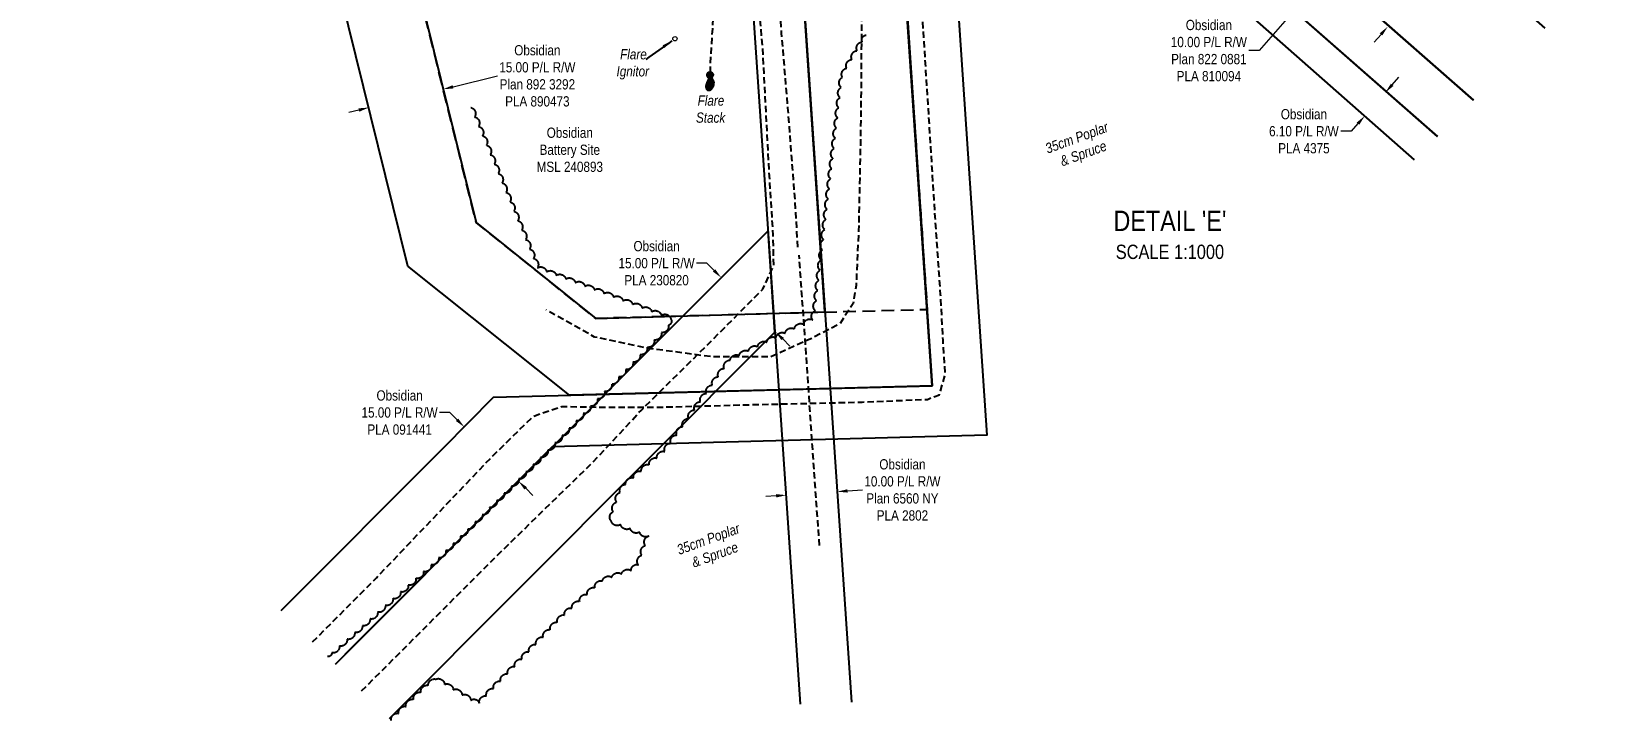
# Model space of a CAD drawing. Extents: x 622919 to 628952, y 5840458 to 5844880.
# Drawn here: x 623003 to 624547, y 5840983 to 5841657 of the extents above; entities that cross this region are included whole.
import ezdxf

# ---------------------------------------------------------------- set-up
doc = ezdxf.new("R2010")
doc.units = 0
doc.header["$LTSCALE"] = 5
doc.header["$PDSIZE"] = 0.5
for name, pattern in [('0', [1, 1, 0]), ('foc-ACCESSROAD', [3.75, 2.5, -1.25]), ('UG_PIPE', [1.875, 1.25, -0.625])]:
    doc.linetypes.add(name, pattern=pattern)
doc.layers.get('Defpoints').update_dxf_attribs({"color": 9})
for name, color, linetype, lineweight in [('AS-GENERAL', 48, 'Continuous', 18), ('C-AR-T', 13, 'Continuous', 9), ('C-RW-T', 13, 'Continuous', 9)]:
    doc.layers.add(name, color=color, linetype=linetype, lineweight=lineweight)
for name, color, linetype in [('AS-PIPE-UG', 44, 'UG_PIPE'), ('AS-SYMBOL', 7, 'Continuous'), ('C-RW', 13, 'Continuous'), ('C-WS', 13, 'foc-ACCESSROAD'), ('DETAIL-T', 7, 'Continuous'), ('L-BD', 7, 'Continuous'), ('T-BUSH', 110, '0'), ('T-BUSH-T', 110, 'Continuous')]:
    doc.layers.add(name, color=color, linetype=linetype)
doc.styles.add('80CG', font='ARIALN.TTF', dxfattribs={"height": 10})
doc.styles.add('80L', font='ARIALN.TTF', dxfattribs={"height": 10})
doc.dimstyles.new('Compass 5 000', dxfattribs={"dimscale": 5, "dimtxt": 9, "dimasz": 2, "dimexe": 0.2, "dimexo": 0.0625, "dimgap": 0.5, "dimtad": 0, "dimtih": 1, "dimtoh": 1, "dimzin": 0, "dimdsep": 46, "dimtxsty": '80CG', "dimcen": 0.1, "dimse1": 1, "dimse2": 1, "dimclrd": 256, "dimclrt": 256, "dimaunit": 1, "dimadec": 4, "dimazin": 0, "dimtfac": 0.06, "dimtofl": 0, "dimtmove": 0, "dimatfit": 1, "dimfxl": 0.2, "dimtolj": 1, "dimtzin": 0, "dimlwd": -1, "dimarcsym": 0})

# ---------------------------------------------------------------- blocks, each defined once
blk = doc.blocks.new('*D83')
at = {"layer": 'C-RW-T', "transparency": 16777216}
for p, q in [((624277.6, 5841722.4), (624284.2, 5841729.9)), ((624231.4, 5841669.9), (624203.8, 5841638.6)), ((624203.8, 5841638.6), (624193.8, 5841638.6))]:
    blk.add_line(p, q, dxfattribs=at)
for points in [[(624276.4, 5841723.5), (624278.9, 5841721.3), (624271, 5841714.9)], [(624230.1, 5841671), (624232.6, 5841668.8), (624238, 5841677.4)]]:
    blk.add_solid(points, dxfattribs=at)
at = {"layer": 'Defpoints', "color": 0, "transparency": 16777216}
for p in [(624276.6, 5841710), (624238, 5841677.4), (624243.5, 5841672.5)]:
    blk.add_point(p, dxfattribs=at)
at = {"layer": 'C-RW-T', "transparency": 16777216, "insert": (624154.7, 5841638.6), "char_height": 10, "attachment_point": 5, "style": '80CG'}
blk.add_mtext('\\A1;Obsidian\\P10.00 P/L R/W\\PPlan 822 0881\\PPLA 810094', dxfattribs=at)
blk = doc.blocks.new('*D86')
at = {"layer": 'C-RW-T', "transparency": 16777216}
for p, q in [((623731.1, 5841203.1), (623721.2, 5841202.4)), ((623801, 5841207.8), (623815.7, 5841208.8))]:
    blk.add_line(p, q, dxfattribs=at)
for points in [[(623731, 5841204.7), (623731.3, 5841201.4), (623741.1, 5841203.7)], [(623800.9, 5841209.5), (623801.2, 5841206.2), (623791.1, 5841207.1)]]:
    blk.add_solid(points, dxfattribs=at)
at = {"layer": 'Defpoints', "color": 0, "transparency": 16777216}
for p in [(623741.1, 5841203.7), (623748.9, 5841090.2), (623798.8, 5841093.6)]:
    blk.add_point(p, dxfattribs=at)
at = {"layer": 'C-RW-T', "transparency": 16777216, "insert": (623854.8, 5841208.8), "char_height": 10, "attachment_point": 5, "style": '80CG'}
blk.add_mtext('\\A1;Obsidian\\P10.00 P/L R/W\\PPlan 6560 NY\\PPLA 2802', dxfattribs=at)
blk = doc.blocks.new('*D87')
at = {"layer": 'C-RW-T', "transparency": 16777216}
for p, q in [((623411.8, 5841284.5), (623401.8, 5841284.5)), ((623418.9, 5841277.5), (623411.8, 5841284.5)), ((623486.1, 5841210.4), (623493.2, 5841203.3))]:
    blk.add_line(p, q, dxfattribs=at)
for points in [[(623420.1, 5841278.6), (623417.7, 5841276.3), (623426, 5841270.4)], [(623487.3, 5841211.5), (623484.9, 5841209.2), (623479, 5841217.4)]]:
    blk.add_solid(points, dxfattribs=at)
at = {"layer": 'Defpoints', "color": 0, "transparency": 16777216}
for p in [(623426, 5841270.4), (623331.3, 5841175.5), (623384.3, 5841122.6)]:
    blk.add_point(p, dxfattribs=at)
at = {"layer": 'C-RW-T', "transparency": 16777216, "insert": (623362.7, 5841284.5), "char_height": 10, "attachment_point": 5, "style": '80CG'}
blk.add_mtext('\\A1;Obsidian\\P15.00 P/L R/W\\PPLA 091441 ', dxfattribs=at)
blk = doc.blocks.new('*D88')
at = {"layer": 'C-RW-T', "transparency": 16777216}
for p, q in [((623415, 5841603.2), (623458.4, 5841613.9)), ((623322.8, 5841580.5), (623313.1, 5841578.1))]:
    blk.add_line(p, q, dxfattribs=at)
for points in [[(623414.6, 5841604.8), (623415.4, 5841601.6), (623405.3, 5841600.8)], [(623322.4, 5841582.1), (623323.2, 5841578.8), (623332.5, 5841582.9)]]:
    blk.add_solid(points, dxfattribs=at)
at = {"layer": 'Defpoints', "color": 0, "transparency": 16777216}
for p in [(623400.8, 5841619.1), (623328, 5841601.2), (623332.5, 5841582.9)]:
    blk.add_point(p, dxfattribs=at)
at = {"layer": 'C-RW-T', "transparency": 16777216, "insert": (623497.5, 5841613.9), "char_height": 10, "attachment_point": 5, "style": '80CG'}
blk.add_mtext('\\A1;Obsidian\\P15.00 P/L R/W\\PPlan 892 3292\\PPLA 890473', dxfattribs=at)
blk = doc.blocks.new('*D91')
at = {"layer": 'C-RW-T', "transparency": 16777216}
for p, q in [((624334, 5841605.1), (624340.6, 5841612.6)), ((624300.6, 5841567.2), (624294, 5841559.7)), ((624294, 5841559.7), (624284, 5841559.7))]:
    blk.add_line(p, q, dxfattribs=at)
for points in [[(624332.8, 5841606.2), (624335.3, 5841604), (624327.4, 5841597.6)], [(624299.4, 5841568.3), (624301.9, 5841566.1), (624307.3, 5841574.7)]]:
    blk.add_solid(points, dxfattribs=at)
at = {"layer": 'Defpoints', "color": 0, "transparency": 16777216}
for p in [(624306.9, 5841615.7), (624286.8, 5841592.8), (624307.3, 5841574.7)]:
    blk.add_point(p, dxfattribs=at)
at = {"layer": 'C-RW-T', "transparency": 16777216, "insert": (624247.7, 5841559.7), "char_height": 10, "attachment_point": 5, "style": '80CG'}
blk.add_mtext('\\A1;Obsidian\\P6.10 P/L R/W\\PPLA 4375', dxfattribs=at)
blk = doc.blocks.new('*D94')
at = {"layer": 'C-RW-T', "transparency": 16777216}
for p, q in [((624402.7, 5841745.2), (624460, 5841810.4)), ((624460, 5841810.4), (624470, 5841810.4)), ((624323.2, 5841654.5), (624316.6, 5841647))]:
    blk.add_line(p, q, dxfattribs=at)
for points in [[(624401.5, 5841746.3), (624404, 5841744.1), (624396.1, 5841737.7)], [(624321.9, 5841655.6), (624324.4, 5841653.4), (624329.7, 5841662)]]:
    blk.add_solid(points, dxfattribs=at)
at = {"layer": 'Defpoints', "color": 0, "transparency": 16777216}
for p in [(624396.1, 5841737.7), (624438.3, 5841700.7), (624371.9, 5841625)]:
    blk.add_point(p, dxfattribs=at)
at = {"layer": 'C-RW-T', "transparency": 16777216, "insert": (624509.5, 5841810.4), "char_height": 10, "attachment_point": 5, "style": '80CG'}
blk.add_mtext('\\A1;Obsidian\\P20.12 P/L R/W\\PPLA 2075', dxfattribs=at)
blk = doc.blocks.new('*D99')
at = {"layer": 'C-RW-T', "transparency": 16777216}
for p, q in [((623663.3, 5841430.6), (623653.3, 5841430.6)), ((623670.4, 5841423.6), (623663.3, 5841430.6)), ((623737.6, 5841356.5), (623744.7, 5841349.4))]:
    blk.add_line(p, q, dxfattribs=at)
for points in [[(623671.6, 5841424.7), (623669.2, 5841422.4), (623677.5, 5841416.5)], [(623738.8, 5841357.6), (623736.4, 5841355.3), (623730.5, 5841363.5)]]:
    blk.add_solid(points, dxfattribs=at)
at = {"layer": 'Defpoints', "color": 0, "transparency": 16777216}
for p in [(623730.5, 5841363.5), (623321.8, 5841060.3), (623374.9, 5841007.3)]:
    blk.add_point(p, dxfattribs=at)
at = {"layer": 'C-RW-T', "transparency": 16777216, "insert": (623614.2, 5841430.6), "char_height": 10, "attachment_point": 5, "style": '80CG'}
blk.add_mtext('\\A1;Obsidian\\P15.00 P/L R/W\\PPLA 230820', dxfattribs=at)
blk = doc.blocks.new('RISER')
h = blk.add_hatch(color=255)
h.dxf.hatch_style = 1
edge = h.paths.add_edge_path()
edge.add_arc((0, 0), 0.7, 0, 360)
blk.add_hatch(color=13).paths.add_polyline_path([(0.58, -0.15), (-0.58, -0.15, 0.774597)])
at = {"color": 13}
blk.add_line((-0.58, -0.15), (0.58, -0.15), dxfattribs=at)
blk.add_circle((0, 0), 0.6, dxfattribs=at)
blk = doc.blocks.new('FLARE')
h = blk.add_hatch(color=255)
h.dxf.hatch_style = 1
h.paths.add_polyline_path([(0.16, 2.41, 0.114147), (0.13, 2.43), (0.11, 2.44, 0.261551), (0.01, 2.42), (0, 2.41, 0.131268), (-0.03, 2.37), (-0.04, 2.35, 0.041497), (-0.05, 2.33), (-0.05, 2.29, 0.015174), (-0.05, 2.29), (-0.06, 2.24, 0.004376), (-0.06, 2.24), (-0.07, 2.18), (-0.08, 2.11), (-0.09, 2.05), (-0.1, 1.98), (-0.12, 1.91), (-0.14, 1.83), (-0.17, 1.76), (-0.19, 1.68), (-0.22, 1.61), (-0.26, 1.53), (-0.29, 1.46), (-0.32, 1.39), (-0.36, 1.32), (-0.39, 1.25, 0.000505), (-0.39, 1.25), (-0.43, 1.18, 0.002398), (-0.43, 1.18), (-0.46, 1.1, 0.004177), (-0.46, 1.1), (-0.5, 1.03, 0.005735), (-0.5, 1.03), (-0.53, 0.95, 0.006994), (-0.53, 0.95), (-0.56, 0.87, 0.00791), (-0.57, 0.87), (-0.6, 0.78, 0.008323), (-0.6, 0.78), (-0.63, 0.69, 0.008095), (-0.63, 0.68), (-0.66, 0.59, 0.008067), (-0.66, 0.59), (-0.68, 0.49, 0.008387), (-0.68, 0.49), (-0.7, 0.39, 0.009056), (-0.71, 0.38), (-0.72, 0.28, 0.010123), (-0.72, 0.28), (-0.74, 0.18, 0.011689), (-0.74, 0.18), (-0.75, 0.08, 0.013925), (-0.75, 0.08), (-0.75, -0.02, 0.016488), (-0.75, -0.02), (-0.75, -0.11, 0.017255), (-0.75, -0.12), (-0.74, -0.2, 0.01735), (-0.74, -0.2), (-0.73, -0.28, 0.017311), (-0.73, -0.29), (-0.71, -0.36, 0.01715), (-0.71, -0.36), (-0.69, -0.43, 0.016886), (-0.69, -0.44), (-0.66, -0.5, 0.016546), (-0.66, -0.5), (-0.63, -0.56, 0.016164), (-0.63, -0.56), (-0.6, -0.61, 0.016329), (-0.6, -0.62), (-0.57, -0.66, 0.018828), (-0.57, -0.67), (-0.54, -0.71, 0.022087), (-0.53, -0.71), (-0.5, -0.75, 0.025345), (-0.49, -0.76), (-0.46, -0.78, 0.028234), (-0.45, -0.79), (-0.42, -0.82, 0.030298), (-0.41, -0.82), (-0.37, -0.84, 0.031129), (-0.36, -0.85), (-0.32, -0.86, 0.030544), (-0.31, -0.87), (-0.27, -0.88, 0.028465), (-0.26, -0.88), (-0.22, -0.89, 0.025311), (-0.21, -0.89), (-0.16, -0.89, 0.02283), (-0.15, -0.89), (-0.11, -0.89, 0.021226), (-0.1, -0.89), (-0.05, -0.88, 0.020401), (-0.04, -0.88), (0, -0.87, 0.020299), (0.01, -0.87), (0.05, -0.85, 0.020911), (0.06, -0.85), (0.11, -0.83, 0.022277), (0.11, -0.83), (0.15, -0.81, 0.023712), (0.16, -0.8), (0.2, -0.78, 0.022408), (0.21, -0.78), (0.24, -0.75, 0.01993), (0.25, -0.74), (0.28, -0.72, 0.017146), (0.28, -0.71), (0.31, -0.68, 0.014211), (0.32, -0.68), (0.35, -0.64, 0.011221), (0.35, -0.64), (0.37, -0.61, 0.008212), (0.38, -0.61), (0.4, -0.57, 0.005172), (0.4, -0.57), (0.42, -0.54, 0.002523), (0.43, -0.54), (0.45, -0.5, 0.001671), (0.45, -0.5), (0.47, -0.47, 0.001229), (0.47, -0.47), (0.49, -0.44, 0.00075), (0.49, -0.44), (0.51, -0.41, 0.00026), (0.51, -0.41), (0.54, -0.37), (0.56, -0.34), (0.58, -0.3), (0.61, -0.27), (0.63, -0.23, 0.001311), (0.63, -0.23), (0.66, -0.19, 0.003726), (0.66, -0.19), (0.69, -0.15, 0.006065), (0.69, -0.14), (0.72, -0.1, 0.008452), (0.72, -0.1), (0.74, -0.05, 0.010991), (0.75, -0.05), (0.77, 0, 0.013767), (0.77, 0), (0.79, 0.05, 0.016839), (0.8, 0.05), (0.81, 0.1, 0.019104), (0.82, 0.11), (0.83, 0.15, 0.016987), (0.83, 0.16), (0.84, 0.21, 0.013636), (0.84, 0.21), (0.85, 0.26, 0.010244), (0.85, 0.27), (0.86, 0.31, 0.006846), (0.86, 0.32), (0.86, 0.37, 0.003419), (0.86, 0.37), (0.86, 0.41), (0.87, 0.46), (0.87, 0.5), (0.88, 0.54), (0.88, 0.59), (0.89, 0.63, 0.001278), (0.89, 0.63), (0.89, 0.67, 0.004735), (0.89, 0.67), (0.9, 0.71, 0.008354), (0.9, 0.72), (0.9, 0.76, 0.012059), (0.9, 0.76), (0.9, 0.8, 0.015712), (0.9, 0.81), (0.9, 0.85, 0.018457), (0.9, 0.85), (0.9, 0.89, 0.018102), (0.9, 0.9), (0.89, 0.94, 0.016533), (0.89, 0.95), (0.88, 0.99, 0.014576), (0.88, 0.99), (0.87, 1.03, 0.012435), (0.86, 1.04), (0.85, 1.08, 0.010283), (0.85, 1.09), (0.83, 1.13, 0.00824), (0.83, 1.13), (0.81, 1.18, 0.00638), (0.81, 1.18), (0.78, 1.23, 0.004735), (0.78, 1.23), (0.76, 1.29, 0.003388), (0.75, 1.29), (0.73, 1.34, 0.002345), (0.73, 1.34), (0.7, 1.4, 0.001492), (0.7, 1.4), (0.67, 1.46, 0.000746), (0.67, 1.46), (0.63, 1.51), (0.6, 1.57), (0.57, 1.62), (0.55, 1.68), (0.52, 1.73), (0.49, 1.78), (0.47, 1.83), (0.45, 1.87), (0.42, 1.92), (0.4, 1.97), (0.38, 2.02), (0.35, 2.08, 0.000332), (0.35, 2.08), (0.33, 2.13, 0.001849), (0.33, 2.13), (0.3, 2.19, 0.0038), (0.3, 2.19), (0.27, 2.24, 0.006473), (0.27, 2.24), (0.25, 2.29, 0.010865), (0.24, 2.3), (0.22, 2.34, 0.019524), (0.22, 2.34), (0.19, 2.38, 0.041077), (0.18, 2.39)])
at = {"color": 13, "flags": 128}
for points in [[(0.11, -0.72), (0.07, -0.74), (0.03, -0.76), (-0.02, -0.77), (-0.07, -0.78), (-0.11, -0.79), (-0.16, -0.79), (-0.2, -0.79), (-0.25, -0.78), (-0.29, -0.77), (-0.32, -0.76), (-0.36, -0.74), (-0.4, -0.71), (-0.43, -0.68), (-0.46, -0.65), (-0.49, -0.61), (-0.52, -0.56), (-0.54, -0.51), (-0.57, -0.46), (-0.59, -0.4), (-0.61, -0.33), (-0.63, -0.26), (-0.64, -0.19), (-0.65, -0.11), (-0.65, -0.02), (-0.65, 0.07), (-0.64, 0.17), (-0.63, 0.27), (-0.61, 0.36), (-0.58, 0.46), (-0.56, 0.56), (-0.53, 0.66), (-0.5, 0.75), (-0.47, 0.83), (-0.44, 0.91), (-0.41, 0.99), (-0.37, 1.06), (-0.34, 1.13), (-0.3, 1.2), (-0.27, 1.27), (-0.23, 1.34), (-0.2, 1.42), (-0.16, 1.49), (-0.13, 1.57), (-0.1, 1.65), (-0.07, 1.73), (-0.04, 1.8), (-0.02, 1.88), (0, 1.96), (0.01, 2.03), (0.02, 2.1), (0.03, 2.17), (0.04, 2.22), (0.05, 2.27), (0.05, 2.31), (0.06, 2.34), (0.08, 2.35), (0.09, 2.34), (0.11, 2.32), (0.13, 2.29), (0.16, 2.25), (0.18, 2.2), (0.21, 2.14), (0.24, 2.09), (0.26, 2.03), (0.29, 1.98), (0.31, 1.93), (0.33, 1.88), (0.36, 1.83), (0.38, 1.78), (0.41, 1.73), (0.43, 1.68), (0.46, 1.63), (0.49, 1.58), (0.52, 1.52), (0.55, 1.47), (0.58, 1.41), (0.61, 1.35), (0.64, 1.3), (0.67, 1.24), (0.69, 1.19), (0.72, 1.14), (0.74, 1.09), (0.75, 1.05), (0.77, 1), (0.78, 0.96), (0.79, 0.92), (0.8, 0.88), (0.8, 0.84), (0.8, 0.8), (0.8, 0.76), (0.8, 0.72), (0.79, 0.68), (0.79, 0.64), (0.78, 0.6), (0.78, 0.56), (0.77, 0.51), (0.77, 0.47), (0.76, 0.42), (0.76, 0.37), (0.76, 0.33), (0.75, 0.28), (0.74, 0.23), (0.73, 0.18), (0.72, 0.13), (0.7, 0.09), (0.68, 0.04), (0.66, 0), (0.63, -0.05), (0.61, -0.09), (0.58, -0.13), (0.55, -0.17), (0.53, -0.21), (0.5, -0.25), (0.48, -0.28), (0.45, -0.32), (0.43, -0.35), (0.41, -0.38), (0.39, -0.42), (0.37, -0.45), (0.34, -0.48), (0.32, -0.51), (0.3, -0.55), (0.27, -0.58), (0.24, -0.61), (0.21, -0.64), (0.18, -0.67), (0.15, -0.7)], [(0.02, -0.75), (-0.01, -0.76), (-0.03, -0.77), (-0.05, -0.78), (-0.08, -0.78), (-0.11, -0.79), (-0.13, -0.79), (-0.16, -0.79), (-0.18, -0.78), (-0.2, -0.78), (-0.23, -0.77), (-0.25, -0.76), (-0.26, -0.74), (-0.28, -0.73), (-0.3, -0.71), (-0.32, -0.69), (-0.33, -0.66), (-0.35, -0.63), (-0.36, -0.6), (-0.37, -0.57), (-0.39, -0.53), (-0.4, -0.49), (-0.4, -0.45), (-0.41, -0.41), (-0.41, -0.36), (-0.41, -0.31), (-0.4, -0.25), (-0.39, -0.2), (-0.38, -0.14), (-0.37, -0.09), (-0.36, -0.03), (-0.34, 0.02), (-0.32, 0.07), (-0.31, 0.12), (-0.29, 0.16), (-0.27, 0.21), (-0.25, 0.25), (-0.23, 0.29), (-0.21, 0.33), (-0.19, 0.37), (-0.17, 0.41), (-0.15, 0.45), (-0.14, 0.49), (-0.12, 0.53), (-0.1, 0.58), (-0.08, 0.62), (-0.07, 0.66), (-0.06, 0.71), (-0.05, 0.75), (-0.04, 0.79), (-0.03, 0.83), (-0.03, 0.87), (-0.02, 0.9), (-0.02, 0.93), (-0.01, 0.95), (-0.01, 0.96), (0, 0.97), (0.01, 0.96), (0.02, 0.95), (0.03, 0.94), (0.04, 0.91), (0.06, 0.88), (0.07, 0.86), (0.09, 0.82), (0.1, 0.79), (0.12, 0.76), (0.13, 0.74), (0.14, 0.71), (0.16, 0.68), (0.17, 0.65), (0.18, 0.63), (0.2, 0.6), (0.21, 0.57), (0.23, 0.54), (0.25, 0.51), (0.26, 0.47), (0.28, 0.44), (0.3, 0.41), (0.31, 0.38), (0.33, 0.35), (0.34, 0.32), (0.36, 0.29), (0.37, 0.27), (0.38, 0.24), (0.39, 0.22), (0.39, 0.19), (0.4, 0.17), (0.4, 0.15), (0.41, 0.13), (0.41, 0.1), (0.41, 0.08), (0.4, 0.06), (0.4, 0.04), (0.4, 0.01), (0.39, -0.01), (0.39, -0.03), (0.39, -0.06), (0.39, -0.08), (0.38, -0.11), (0.38, -0.14), (0.38, -0.16), (0.38, -0.19), (0.37, -0.22), (0.37, -0.24), (0.36, -0.27), (0.35, -0.3), (0.34, -0.32), (0.32, -0.35), (0.31, -0.37), (0.3, -0.4), (0.28, -0.42), (0.27, -0.44), (0.25, -0.46), (0.24, -0.48), (0.22, -0.5), (0.21, -0.52), (0.2, -0.54), (0.19, -0.56), (0.17, -0.58), (0.16, -0.6), (0.15, -0.61), (0.14, -0.63), (0.12, -0.65), (0.11, -0.67), (0.09, -0.69), (0.08, -0.7), (0.06, -0.72), (0.04, -0.74)]]:
    blk.add_lwpolyline(points, close=True, dxfattribs=at)

msp = doc.modelspace()

# ---------------------------------------------------------------- linework, layer by layer
at = {"layer": 'AS-GENERAL'}
msp.add_circle((623632.133, 5841650.239), 2.12, dxfattribs=at)
at = {"layer": 'AS-PIPE-UG', "flags": 128}
for points in [[(623774.313, 5841987.564), (623801.758, 5841984.344), (623811.073, 5841980.389), (623815.198, 5841975.044), (623818.768, 5841967.874), (623816.453, 5841949.794), (623815.218, 5841917.669), (623815.073, 5841886.914), (623814.738, 5841843.094), (623814.033, 5841760.284), (623814.468, 5841713.684), (623814.648, 5841658.069), (623814.443, 5841610.374), (623813.573, 5841541.644), (623811.898, 5841462.419), (623809.438, 5841408.719), (623806.523, 5841391.139), (623793.618, 5841371.429), (623766.503, 5841357.324), (623725.823, 5841339.019), (623669.323, 5841338.924), (623605.618, 5841347.344), (623553.513, 5841358.354), (623505.983, 5841384.879)], [(623277.613, 5841060.122), (623340.138, 5841122.954), (623451.733, 5841239.929), (623493.438, 5841280.869), (623521.348, 5841290.479), (623557.933, 5841289.769), (623613.173, 5841289.654), (623707.498, 5841292.249), (623815.258, 5841294.764), (623879.198, 5841297.429), (623890.988, 5841302.004), (623896.678, 5841321.954), (623894.528, 5841355.334), (623892.198, 5841399.994), (623886.883, 5841475.909), (623872.798, 5841698.739), (623869.448, 5841741.709), (623864.558, 5841791.804), (623861.873, 5841835.909), (623860.433, 5841872.379), (623860.493, 5841916.724), (623856.553, 5841933.464), (623839.568, 5841939.249), (623773.003, 5841952.134)], [(623726.283, 5841872.049), (623732.108, 5841863.094), (623733.053, 5841820.699), (623731.918, 5841765.134), (623732.598, 5841722.384), (623736.248, 5841655.549), (623742.403, 5841582.784), (623749.478, 5841491.334), (623752.353, 5841443.424)], [(623325.556, 5841012.26), (623330.343, 5841016.974), (623456.918, 5841143.379), (623552.248, 5841236.369), (623598.988, 5841286.619), (623665.958, 5841352.749), (623718.123, 5841405.179), (623728.858, 5841428.239), (623728.283, 5841458.404), (623723.823, 5841530.119), (623717.933, 5841643.244), (623711.938, 5841707.799), (623706.833, 5841762.539), (623706.988, 5841783.409), (623715.648, 5841790.079), (623715.613, 5841790.124)], [(623544.688, 5841736.864), (623565.553, 5841737.709), (623603.328, 5841738.474), (623643.003, 5841739.159), (623655.243, 5841741.184), (623666.228, 5841739.859), (623671.418, 5841738.549), (623672.793, 5841737.929), (623672.918, 5841734.909), (623672.258, 5841727.894), (623670.368, 5841687.329), (623668.763, 5841659.989), (623666.668, 5841625.624), (623666.513, 5841614.734)], [(623773.633, 5841154.404), (623766.688, 5841251.779), (623761.223, 5841332.829), (623753.663, 5841438.649)]]:
    msp.add_lwpolyline(points, dxfattribs=at)
at = {"layer": 'C-RW', "flags": 128}
for points in [[(623058.152, 5842651.975), (623416.753, 5842311.469), (623426.395, 5841918.02), (623382.378, 5841693.799), (623437.563, 5841470.299), (623554.743, 5841376.664), (623778.928, 5841382.996), (623753.778, 5841754.424), (623750.878, 5841991.09), (623850.996, 5841992.197), (623853.892, 5841758.265), (623883.994, 5841310.777), (623786.426, 5841308.048), (623528.985, 5841301.386), (623370.818, 5841427.659), (623305.623, 5841691.944), (623351.633, 5841926.314), (623342.678, 5842278.519), (623002.504, 5842601.507)], [(624378.529, 5841554.531), (623749.444, 5842106.641), (623748.617, 5842173.869), (624413.752, 5841590.119)], [(623755.041, 5840999.313), (623703.777, 5841752.339), (623699.08, 5842136.067), (623749.073, 5842136.764), (623753.778, 5841754.424), (623805.087, 5841001.098)], [(623246.776, 5841090.908), (623405.72, 5841250.118), (623454.577, 5841299.448), (623883.994, 5841310.777), (623853.598, 5841758.349), (623850.996, 5841992.197), (623750.878, 5841991.09), (623750.253, 5842041.068), (623750.878, 5841991.09)], [(623750.433, 5842041.129), (623900.368, 5842042.744), (623903.768, 5841760.409), (623937.263, 5841262.244), (623511.953, 5841250.994), (623309.248, 5841047.852)], [(624413.752, 5841590.119), (624140.788, 5841829.683), (624188.558, 5841830.989), (624186.004, 5841922.75), (624483.586, 5841660.679)], [(624356.023, 5841531.791), (624021.468, 5841826.423), (624067.303, 5841827.675), (624378.529, 5841554.531)], [(623352.725, 5840985.136), (623730.067, 5841363.063), (623723.306, 5841462.402), (623652.955, 5841391.942), (623299.667, 5841038.106)]]:
    msp.add_lwpolyline(points, dxfattribs=at)
at = {"layer": 'C-WS', "flags": 128}
msp.add_lwpolyline([(623298.438, 5842423.969), (623532.508, 5842632.539), (623728.483, 5842428.049), (624171.598, 5842440.284), (624188.558, 5841830.989), (623903.011, 5841823.312), (623852.88, 5841822.905), (623853.598, 5841758.349), (623879.103, 5841385.164), (623554.743, 5841376.664), (623437.563, 5841470.299), (623382.378, 5841693.799), (623426.773, 5841919.949), (623416.753, 5842311.469), (623298.438, 5842423.969)], close=True, dxfattribs=at)
at = {"layer": 'L-BD', "color": 5}
msp.add_line((623787.758, 5841258.084), (623787.619, 5841258.075), dxfattribs=at)
at = {"layer": 'T-BUSH', "flags": 128}
for points in [[(623354.443, 5840983.296, -0.52056705), (623361.711, 5840990.16, -0.52056705), (623368.978, 5840997.024, -0.52056705), (623376.246, 5841003.887, -0.52056705), (623383.513, 5841010.751, -0.52056705), (623390.78, 5841017.615, -0.52056705), (623398.136, 5841023.662, -0.52056705), (623406.706, 5841018.515, -0.52056705), (623415.275, 5841013.368, -0.52056705), (623423.845, 5841008.221, -0.52056705), (623432.414, 5841003.074, -0.52056705), (623440.699, 5841000.078, -0.52056705), (623447.634, 5841007.277, -0.52056705), (623454.57, 5841014.476, -0.52056705), (623461.506, 5841021.675, -0.52056705), (623468.441, 5841028.874, -0.52056705), (623475.377, 5841036.073, -0.52056705), (623482.312, 5841043.272, -0.52056705), (623489.248, 5841050.471, -0.52056705), (623496.183, 5841057.67, -0.52056705), (623503.119, 5841064.869, -0.52056705), (623510.055, 5841072.067, -0.52056705), (623516.99, 5841079.266, -0.52056705), (623523.947, 5841086.443, -0.52056705), (623531.38, 5841093.127, -0.52056705), (623538.813, 5841099.812, -0.52056705), (623546.246, 5841106.496, -0.52056705), (623553.679, 5841113.18, -0.52056705), (623561.112, 5841119.864, -0.52056705), (623570.404, 5841123.386, -0.52056705), (623579.859, 5841126.629, -0.52056705), (623589.315, 5841129.872, -0.52056705), (623596.335, 5841135.597, -0.52056705), (623599.756, 5841144.99, -0.52056705), (623603.177, 5841154.383, -0.52056705), (623606.597, 5841163.776, -0.52056705), (623597.605, 5841167.574, -0.52056705), (623588.302, 5841171.232, -0.52056705), (623578.999, 5841174.89, -0.52056705), (623569.696, 5841178.549, -0.52056705), (623571.762, 5841187.397, -0.52056705), (623575.092, 5841196.822, -0.52056705), (623578.423, 5841206.247, -0.52056705), (623583.915, 5841214.177, -0.52056705), (623591.558, 5841220.621, -0.52056705), (623599.2, 5841227.065, -0.52056705), (623606.842, 5841233.509, -0.52056705), (623614.484, 5841239.953, -0.52056705), (623622.126, 5841246.397, -0.52056705), (623628.065, 5841254.412, -0.52056705), (623633.874, 5841262.548, -0.52056705), (623639.682, 5841270.684, -0.52056705), (623645.491, 5841278.819, -0.52056705), (623651.299, 5841286.955, -0.52056705), (623657.108, 5841295.091, -0.52056705), (623662.916, 5841303.226, -0.52056705), (623668.725, 5841311.362, -0.52056705), (623674.533, 5841319.498, -0.52056705), (623680.342, 5841327.633, -0.52056705), (623686.15, 5841335.769, -0.52056705), (623695.094, 5841340.196, -0.52056705), (623704.082, 5841344.572, -0.52056705), (623713.07, 5841348.948, -0.52056705), (623722.058, 5841353.323, -0.52056705), (623731.045, 5841357.699, -0.52056705), (623740.033, 5841362.074, -0.52056705), (623749.021, 5841366.45, -0.52056705), (623758.009, 5841370.826, -0.52056705), (623766.997, 5841375.201, -0.52056705), (623769.624, 5841384.083, -0.52056705), (623770.772, 5841394.014, -0.52056705), (623771.92, 5841403.944, -0.52056705), (623773.068, 5841413.874, -0.52056705), (623774.216, 5841423.804, -0.52056705), (623775.364, 5841433.734, -0.52056705), (623776.512, 5841443.665, -0.52056705), (623777.66, 5841453.595, -0.52056705), (623778.808, 5841463.525, -0.52056705), (623779.956, 5841473.455, -0.52056705), (623781.105, 5841483.386, -0.52056705), (623782.253, 5841493.316, -0.52056705), (623783.401, 5841503.246, -0.52056705), (623784.549, 5841513.176, -0.52056705), (623785.697, 5841523.106, -0.52056705), (623786.845, 5841533.037, -0.52056705), (623787.993, 5841542.967, -0.52056705), (623789.141, 5841552.897, -0.52056705), (623790.289, 5841562.827, -0.52056705), (623791.437, 5841572.757, -0.52056705), (623792.585, 5841582.688, -0.52056705), (623793.733, 5841592.618, -0.52056705), (623794.881, 5841602.548, -0.52056705), (623796.029, 5841612.478, -0.52056705), (623800.224, 5841621.384, -0.52056705), (623805.309, 5841629.991, -0.52056705), (623810.393, 5841638.597, -0.52056705), (623815.478, 5841647.204, -0.52056705), (623819.379, 5841653.809, -0.52056705)], [(623432.26, 5841582.952, -0.52056705), (623436.099, 5841573.723, -0.52056705), (623439.939, 5841564.493, -0.52056705), (623443.779, 5841555.264, -0.52056705), (623447.618, 5841546.034, -0.52056705), (623451.458, 5841536.805, -0.52056705), (623455.297, 5841527.575, -0.52056705), (623459.137, 5841518.345, -0.52056705), (623462.977, 5841509.116, -0.52056705), (623466.816, 5841499.886, -0.52056705), (623470.656, 5841490.657, -0.52056705), (623474.496, 5841481.427, -0.52056705), (623478.335, 5841472.198, -0.52056705), (623482.175, 5841462.968, -0.52056705), (623486.014, 5841453.739, -0.52056705), (623489.854, 5841444.509, -0.52056705), (623493.694, 5841435.28, -0.52056705), (623497.533, 5841426.05, -0.52056705), (623506.68, 5841422.293, -0.52056705), (623516.023, 5841418.738, -0.52056705), (623525.366, 5841415.183, -0.52056705), (623534.709, 5841411.628, -0.52056705), (623544.051, 5841408.073, -0.52056705), (623553.394, 5841404.519, -0.52056705), (623562.737, 5841400.964, -0.52056705), (623572.08, 5841397.409, -0.52056705), (623581.423, 5841393.854, -0.52056705), (623590.766, 5841390.3, -0.52056705), (623600.109, 5841386.745, -0.52056705), (623609.452, 5841383.19, -0.52056705), (623618.795, 5841379.635, -0.52056705), (623628.138, 5841376.08, -0.52056705), (623625.794, 5841369.914, -0.52056705), (623618.852, 5841362.721, -0.52056705), (623611.911, 5841355.527, -0.52056705), (623604.97, 5841348.334, -0.52056705), (623598.028, 5841341.14, -0.52056705), (623591.087, 5841333.947, -0.52056705), (623584.146, 5841326.754, -0.52056705), (623577.204, 5841319.56, -0.52056705), (623570.263, 5841312.367, -0.52056705), (623563.322, 5841305.173, -0.52056705), (623556.381, 5841297.98, -0.52056705), (623549.439, 5841290.786, -0.52056705), (623542.498, 5841283.593, -0.52056705), (623535.557, 5841276.4, -0.52056705), (623528.615, 5841269.206, -0.52056705), (623521.674, 5841262.013, -0.52056705), (623514.733, 5841254.819, -0.52056705), (623507.768, 5841247.649, -0.52056705), (623500.643, 5841240.638, -0.52056705), (623493.517, 5841233.627, -0.52056705), (623486.392, 5841226.615, -0.52056705), (623479.267, 5841219.604, -0.52056705), (623472.142, 5841212.592, -0.52056705), (623465.017, 5841205.581, -0.52056705), (623457.892, 5841198.57, -0.52056705), (623450.767, 5841191.558, -0.52056705), (623443.642, 5841184.547, -0.52056705), (623436.516, 5841177.535, -0.52056705), (623429.391, 5841170.524, -0.52056705), (623422.266, 5841163.513, -0.52056705), (623415.141, 5841156.501, -0.52056705), (623408.016, 5841149.49, -0.52056705), (623400.891, 5841142.478, -0.52056705), (623393.667, 5841135.573, -0.52056705), (623386.176, 5841128.954, -0.52056705), (623378.684, 5841122.336, -0.52056705), (623371.192, 5841115.717, -0.52056705), (623363.701, 5841109.099, -0.52056705), (623356.209, 5841102.48, -0.52056705), (623348.718, 5841095.862, -0.52056705), (623341.226, 5841089.243, -0.52056705), (623333.735, 5841082.625, -0.52056705), (623326.243, 5841076.006, -0.52056705), (623318.752, 5841069.388, -0.52056705), (623311.26, 5841062.769, -0.52056705), (623303.769, 5841056.151, -0.52056705), (623296.277, 5841049.532, -0.52056705), (623292.144, 5841045.881, -0.52056705)]]:
    msp.add_lwpolyline(points, format="xyb", dxfattribs=at)

# ---------------------------------------------------------------- block references
at = {"layer": 'AS-SYMBOL', "xscale": 4.998179850000016, "yscale": 4.998179850000016, "zscale": 4.998179850000016}
msp.add_blockref('FLARE', (623666.078, 5841603.419), dxfattribs=at)
at = {"layer": 'AS-SYMBOL', "color": 2, "xscale": 4.9982219, "yscale": 4.9982219, "zscale": 4.9982219}
msp.add_blockref('RISER', (623666.538, 5841614.759), dxfattribs=at)

# ---------------------------------------------------------------- texts
at = {"layer": 'AS-GENERAL', "char_height": 9.99636, "attachment_point": 1, "style": '80L'}
for s, width, insert in [('\\pi3.8438;{\\fArial Narrow|b0|i1|c0|p34;Flare \\P\\pi0.33214;Ignitor}', 32.93765, (623574.645, 5841640.037)), ('\\pi2.0566;{\\fArial Narrow|b0|i1|c0|p34;Flare \\P\\pi0.46104;Stack}', 29.3633, (623652.314, 5841594.72))]:
    msp.add_mtext_dynamic_manual_height_columns(s, width=width, gutter_width=50, heights=[0], dxfattribs=dict(at, insert=insert))
at = {"layer": 'C-AR-T', "insert": (623529.256, 5841541.552), "char_height": 9.99636, "width": 103.94518, "attachment_point": 5, "style": '80CG'}
msp.add_mtext('\\A1;Obsidian \\PBattery Site\\PMSL 240893', dxfattribs=at)
at = {"layer": 'DETAIL-T', "color": 3, "insert": (624116.578, 5841458.309), "char_height": 19.99289, "width": 217.03093, "attachment_point": 5, "style": '80CG'}
msp.add_mtext("DETAIL 'E'\\P{\\H0.7x;SCALE 1:1000}", dxfattribs=at)
at = {"layer": 'T-BUSH-T', "char_height": 9.98908, "attachment_point": 1, "rotation": 20, "style": '80L'}
for s, width, insert in [('\\pi35.633;{\\fArial Narrow|b0|i1|c0|p34;35cm Poplar \\P\\pi44.995;& Spruce}', 135.87531, (623960.023, 5841534.935)), ('\\pi6.9946;{\\fArial Narrow|b0|i1|c0|p34;35cm Poplar \\P\\pi16.357;& Spruce}', 78.59806, (623626.347, 5841152.129))]:
    msp.add_mtext_dynamic_manual_height_columns(s, width=width, gutter_width=100, heights=[0], dxfattribs=dict(at, insert=insert))

# ---------------------------------------------------------------- dimensions: what is measured, and where the dimension line sits
at = {"layer": 'C-RW-T'}
for base, p1, p2, angle, text, picture, middle in [((624396.13, 5841737.679), (624371.913, 5841625.024), (624438.296, 5841700.682), 48.736136, 'Obsidian\\P20.12 P/L R/W\\PPLA 2075', '*D94', (624509.518, 5841810.448)), ((624237.989, 5841677.43), (624276.579, 5841710.046), (624243.545, 5841672.537), 228.630635, 'Obsidian\\P10.00 P/L R/W\\PPlan 822 0881\\PPLA 810094', '*D83', (624154.745, 5841638.643)), ((623332.535, 5841582.852), (623400.818, 5841619.12), (623328.018, 5841601.161), 193.857312, 'Obsidian\\P15.00 P/L R/W\\PPlan 892 3292\\PPLA 890473', '*D88', (623497.491, 5841613.902)), ((624307.251, 5841574.743), (624306.923, 5841615.658), (624286.772, 5841592.777), 228.630635, 'Obsidian\\P6.10 P/L R/W\\PPLA 4375', '*D91', (624247.723, 5841559.734)), ((623425.964, 5841270.396), (623384.319, 5841122.565), (623331.261, 5841175.534), 135.04781, 'Obsidian\\P15.00 P/L R/W\\PPLA 091441 ', '*D87', (623362.724, 5841284.526)), ((623741.124, 5841203.747), (623798.795, 5841093.576), (623748.855, 5841090.177), 183.894476, 'Obsidian\\P10.00 P/L R/W\\PPlan 6560 NY\\PPLA 2802', '*D86', (623854.812, 5841208.826))]:
    dim = msp.add_linear_dim(base=base, p1=p1, p2=p2, angle=angle, text=text, dimstyle='Compass 5 000', dxfattribs=at)
    dim.commit()
    dim.dimension.update_dxf_attribs({"geometry": picture, "text_midpoint": middle, "dimtype": 161})
at = {"layer": 'C-RW-T', "color": 5}
dim = msp.add_linear_dim(base=(623730.524, 5841363.521), p1=(623321.847, 5841060.32), p2=(623374.902, 5841007.348), angle=315.0444, text='Obsidian\\P15.00 P/L R/W\\PPLA 230820', dimstyle='Compass 5 000', dxfattribs=at)
dim.commit()
dim.dimension.update_dxf_attribs({"geometry": '*D99', "text_midpoint": (623614.23, 5841430.625), "dimtype": 161})

# ---------------------------------------------------------------- leaders
at = {"layer": 'AS-GENERAL', "color": 6, "path_type": 1}
msp.add_leader([(623629.244, 5841648.261), (623603.556, 5841629.998)], dimstyle='Compass 5 000', override={"dimgap": 0.5, "dimtad": 0}, dxfattribs=at)

doc.saveas('drawing.dxf')
